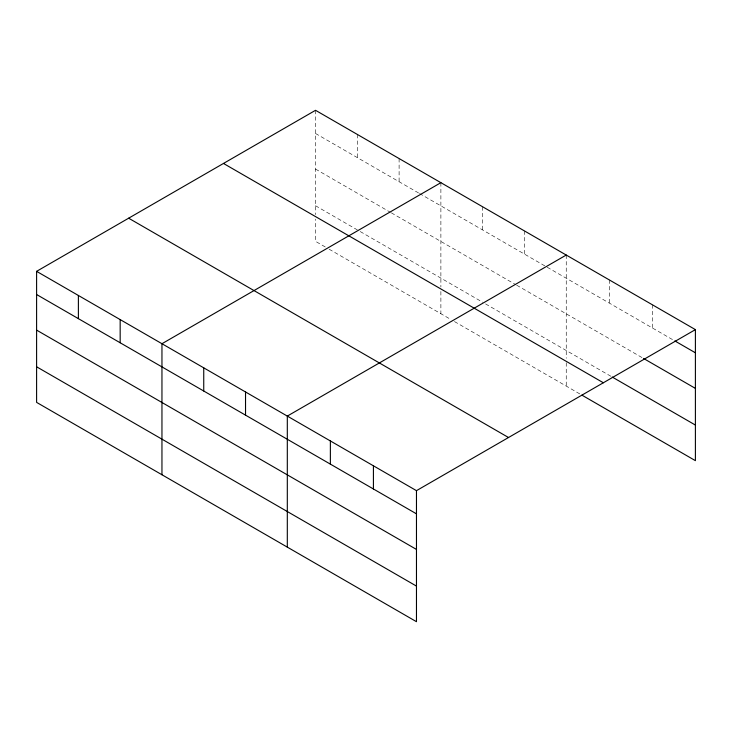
<?xml version="1.0" encoding="UTF-8"?>
<svg xmlns="http://www.w3.org/2000/svg" width="732" height="732" viewBox="0 0 732 732"><rect width="100%" height="100%" fill="white"/><g stroke="black" fill="none" stroke-linecap="round" stroke-linejoin="round"><path stroke-width="0.55" stroke-dasharray="3.66 2.75" d="M315.529 133.48L418.539 192.946M419.509 193.513L673.87 340.371M315.529 169.074L390.357 212.271M391.327 212.838L515.712 284.647M516.682 285.205L642.568 357.884M315.529 205.747L357.317 229.875M360.236 231.559L482.672 302.243M485.591 303.926L611.257 376.486M325.246 246.949L315.529 241.34L315.529 219.097M329.135 249.2L450.601 319.326M454.49 321.568L580.924 394.566M652.349 304.759L652.349 327.936M609.298 279.908L609.298 303.085M566.248 255.047L566.248 358.287M566.248 362.733L566.248 386.093M524.46 230.928L524.46 254.105M482.672 206.799L482.672 229.976M440.884 182.68L440.884 287.017M440.884 291.473L440.884 313.717M399.105 158.551L399.105 181.728M357.317 134.423L357.317 157.6M315.529 110.303L315.529 214.65"/><path stroke-width="1.1" d="M36.6 271.343L416.471 490.66L416.471 621.697L36.6 402.38L36.6 271.343L315.529 110.303L695.4 329.62L695.4 460.657L581.903 395.134M440.884 182.68L161.955 343.72L161.955 474.757M566.248 255.047L287.31 416.087L287.31 547.133M416.471 490.66L695.4 329.62M674.849 340.929L695.4 352.797M643.538 358.451L695.4 388.39M612.236 377.044L695.4 425.063M223.48 163.446L603.351 382.763M128.649 218.2L508.52 437.516M36.6 294.52L416.471 513.837M36.6 330.114L416.471 549.43M36.6 366.787L416.471 586.103M373.421 465.799L373.421 488.976M330.37 440.948L330.37 464.125M245.531 391.968L245.531 415.145M203.743 367.839L203.743 391.016M120.167 319.591L120.167 342.768M78.388 295.463L78.388 318.64"/></g></svg>
